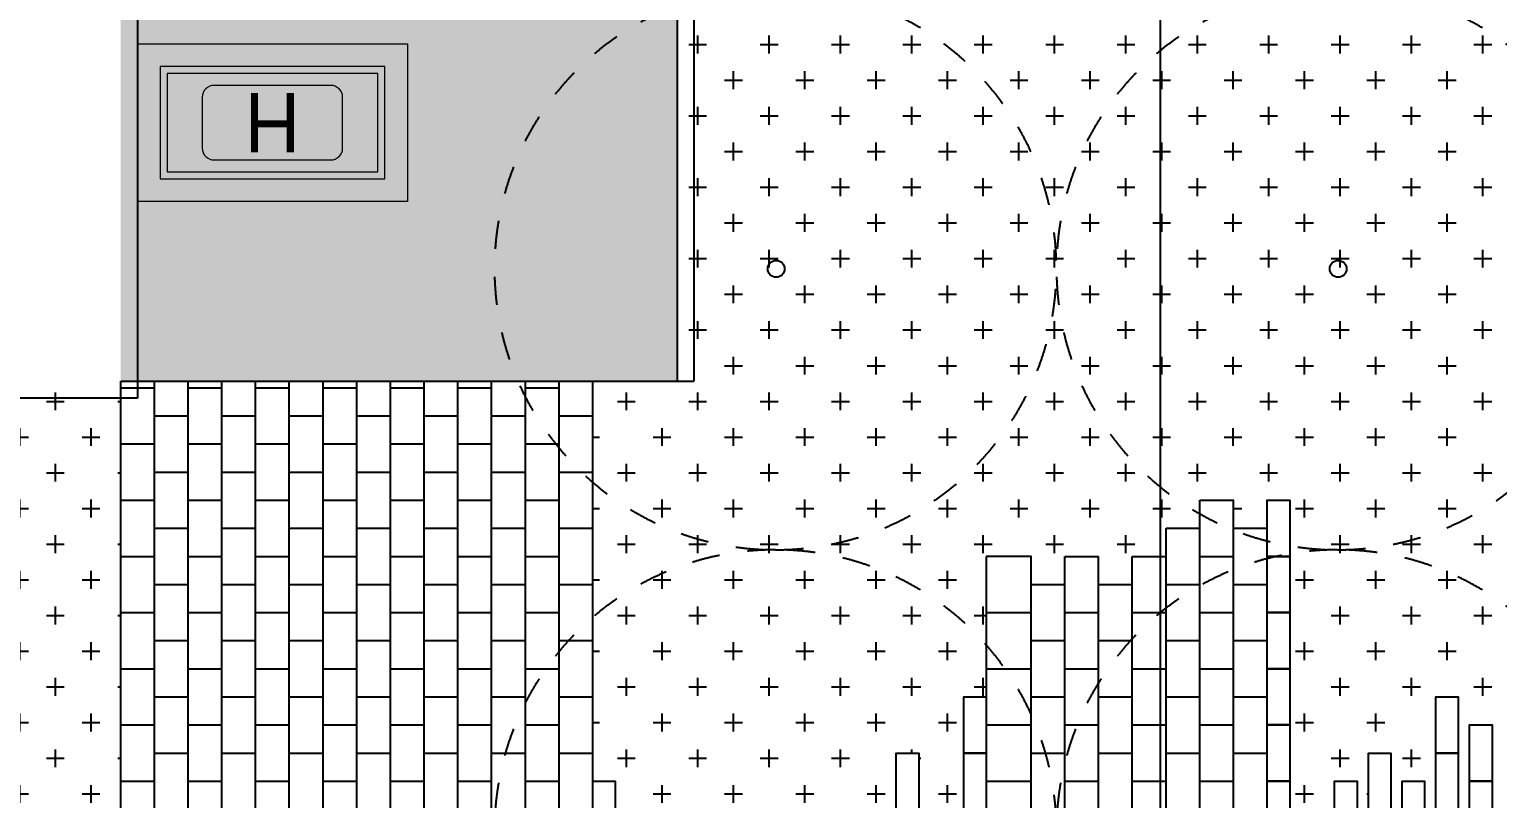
# Model space of a CAD drawing. Header units: millimetres. Extents: x -58335 to 291665, y -66693 to 213307.
# Drawn here: x 176841 to 189904, y 103191 to 110035 of the extents above; entities that cross this region are included whole.
import ezdxf
from ezdxf.enums import TextEntityAlignment as Align

# ---------------------------------------------------------------- set-up
doc = ezdxf.new("R2010")
doc.units = ezdxf.units.MM
doc.header["$LTSCALE"] = 1000
doc.linetypes.add('X-SITE$0$Dashed', pattern=[10, 5, -5])
doc.layers.add('-----31 Base Plan', color=8, linetype='Continuous', lineweight=0)
for name, color, linetype in [('X-SITE$0$# 레벨계획 PLOT', 212, 'Continuous'), ('X-SITE$0$-MY-계획선', 253, 'Continuous'), ('X-SITE$0$-MY-녹지', 254, 'Continuous'), ('X-SITE$0$-MY-보조선', 253, 'Continuous'), ('X-SITE$0$-MY-포장Hatch', 254, 'Continuous'), ('X-SITE$0$-MY-포장선', 254, 'Continuous')]:
    doc.layers.add(name, color=color, linetype=linetype)
doc.layers.add('X-SITE$0$1. 지열-천공', color=1, linetype='Continuous', plot=False)
doc.layers.add('X-SITE$0$NOPLOT', color=193, linetype='Continuous', plot=False)
doc.styles.add('ELEC', font='')
doc.styles.get('ELEC').set_extended_font_data('Dotum')
pattern_1 = [(0, (-29382.5, 14650.24), (317.5, 317.5), [158.75, -476.25]), (90, (-29303.13, 14570.87), (-317.5, 317.5), [158.75, -476.25])]
pattern_2 = [(0, (-13126707.96, 452592), (0, 609.6), []), (90, (-13126707.96, 452592), (-609.6, 609.6), [609.6, -609.6])]

# ---------------------------------------------------------------- blocks, each defined once
blk = doc.blocks.new('X-SITE$0$A$Cf6841d34')
blk.add_lwpolyline([(100, 0), (-100, 0), (-100, 500), (100, 500)], close=True)
blk = doc.blocks.new('X-SITE$0$240910_L-1F')
at = {"layer": 'X-SITE$0$-MY-녹지'}
h = blk.add_hatch(dxfattribs=at)
h.set_pattern_fill('CROSS', color=256, scale=50, style=2)
h.set_pattern_definition(pattern_1)
h.paths.add_polyline_path([(153221, 125655), (153221, 121555), (152471, 121555), (152471, 117997), (152671, 117997), (152671, 116497), (152771, 116497), (152771, 117747), (152971, 117747), (152971, 116247), (153071, 116247), (153071, 117497), (153271, 117497), (153271, 115997), (153371, 115997), (153371, 117747), (153571, 117747), (153571, 116247), (153671, 116247), (153671, 117497), (153871, 117497), (153871, 115997), (153971, 115997), (153971, 117247), (154171, 117247), (154171, 116247), (154271, 116247), (154271, 117497), (154471, 117497), (154471, 115997), (154571, 115997), (154571, 117747), (154771, 117747), (154771, 116247), (154871, 116247), (154871, 117497), (155071, 117497), (155071, 115997), (155171, 115997), (155171, 118247), (155371, 118247), (155371, 116247), (155471, 116247), (155471, 117497), (155671, 117497), (155671, 116497), (155771, 116497), (155771, 118747), (155971, 118747), (155971, 119997), (156371, 119997), (156371, 119747), (156671, 119747), (156671, 119997), (156971, 119997), (156971, 119747), (157271, 119747), (157271, 119997), (157371, 119997), (157371, 125655)])
h = blk.add_hatch(dxfattribs=at)
h.set_pattern_fill('CROSS', color=256, scale=50, style=2)
h.set_pattern_definition(pattern_1)
h.paths.add_polyline_path([(153221, 125655), (153221, 121555), (152471, 121555), (152471, 117997), (152671, 117997), (152671, 116497), (152771, 116497), (152771, 117747), (152971, 117747), (152971, 116247), (153071, 116247), (153071, 117497), (153271, 117497), (153271, 115997), (153371, 115997), (153371, 117747), (153571, 117747), (153571, 116247), (153671, 116247), (153671, 117497), (153871, 117497), (153871, 115997), (153971, 115997), (153971, 117247), (154171, 117247), (154171, 116247), (154271, 116247), (154271, 117497), (154471, 117497), (154471, 115997), (154571, 115997), (154571, 117747), (154771, 117747), (154771, 116247), (154871, 116247), (154871, 117497), (155071, 117497), (155071, 115997), (155171, 115997), (155171, 118247), (155371, 118247), (155371, 116247), (155471, 116247), (155471, 117497), (155671, 117497), (155671, 116497), (155771, 116497), (155771, 118747), (155971, 118747), (155971, 119997), (156371, 119997), (156371, 119747), (156671, 119747), (156671, 119997), (156971, 119997), (156971, 119747), (157271, 119747), (157271, 119997), (157371, 119997), (157371, 125655)])
h = blk.add_hatch(dxfattribs=at)
h.set_pattern_fill('CROSS', color=256, scale=50, style=2)
h.set_pattern_definition(pattern_1)
h.paths.add_polyline_path([(159871, 116997), (159971, 116997), (159971, 118747), (160171, 118747), (160171, 117247), (160271, 117247), (160271, 118497), (160471, 118497), (160471, 116497), (160571, 116497), (160571, 118247), (160771, 118247), (160771, 116247), (160871, 116247), (160871, 118997), (161071, 118997), (161071, 116497), (161171, 116497), (161171, 118247), (161371, 118247), (161371, 116247), (161471, 116247), (161471, 118497), (161671, 118497), (161671, 116497), (161771, 116497), (161771, 117747), (161971, 117747), (161971, 116247), (162071, 116247), (162071, 117997), (162271, 117997), (162271, 116497), (162371, 116497), (162371, 118747), (162571, 118747), (162571, 116247), (162671, 116247), (162671, 118997), (162871, 118997), (162871, 116497), (162971, 116497), (162971, 118747), (163171, 118747), (163171, 117247), (163271, 117247), (163271, 119997), (163471, 119997), (163471, 117497), (163571, 117497), (163571, 117247), (163671, 117251), (163671, 121251), (163871, 121251), (163871, 120997), (164171, 120997), (164171, 121247), (164471, 121247), (164471, 121497), (164771, 121497), (164771, 121247), (165071, 121247), (165071, 120997), (165371, 120997), (165371, 121247), (165671, 121247), (165671, 120997), (166071, 120997), (166071, 117997), (165971, 117997), (165971, 117916), (165971, 117747), (166271, 117747), (166271, 118997), (166471, 118997), (166471, 117997), (166571, 117997), (166571, 119247), (166771, 119247), (166771, 117747), (166871, 117747), (166871, 118997), (167071, 118997), (167071, 117997), (167171, 117997), (167171, 118247), (167371, 118247), (167371, 117247), (167471, 117247), (167471, 118497), (167671, 118497), (167671, 117997), (167771, 117997), (167771, 118247), (167971, 118247), (167971, 117747), (168071, 117747), (168071, 117997), (168271, 117997), (168271, 116997), (168371, 116997), (168371, 118247), (168571, 118247), (168571, 117247), (168671, 117247), (168671, 117997), (168871, 117997), (168871, 116997), (168971, 116997), (168971, 118747), (169171, 118747), (169171, 116747), (169271, 116747), (169271, 117997), (169471, 117997), (169471, 116997), (169571, 116997), (169571, 118247), (169771, 118247), (169771, 116747), (169871, 116747), (169871, 117997), (170071, 117997), (170071, 117497), (170171, 117497), (170171, 118247), (170371, 118247), (170371, 117247), (170471, 117247), (170471, 117997), (170671, 117997), (170671, 117497), (170771, 117497), (170771, 118247), (170971, 118247), (170971, 117247), (171071, 117247), (171071, 118497), (171271, 118497), (171271, 116997), (171371, 116997), (171371, 118247), (171571, 118247), (171571, 117247), (171671, 117247), (171671, 118997), (171871, 118997), (171871, 117497), (171971, 117497), (171971, 118747), (172171, 118747), (172171, 117747), (172271, 117747), (172271, 118497), (172471, 118497), (172471, 117997), (172500, 117997), (172500, 125655), (157371, 125655), (157371, 119997), (157571, 119997), (157571, 120247), (157871, 120247), (157871, 120497), (158171, 120497), (158171, 120247), (158471, 120247), (158471, 120497), (158671, 120497), (158671, 117497), (158771, 117497), (158771, 117747), (158971, 117747), (158971, 116747), (159071, 116747), (159071, 117997), (159271, 117997), (159271, 116997), (159371, 116997), (159371, 118247), (159571, 118247), (159571, 116747), (159671, 116747), (159671, 117997), (159871, 117997)])
h = blk.add_hatch(dxfattribs=at)
h.set_pattern_fill('CROSS', color=256, scale=50, style=2)
h.set_pattern_definition(pattern_1)
h.paths.add_polyline_path([(159871, 116997), (159971, 116997), (159971, 118747), (160171, 118747), (160171, 117247), (160271, 117247), (160271, 118497), (160471, 118497), (160471, 116497), (160571, 116497), (160571, 118247), (160771, 118247), (160771, 116247), (160871, 116247), (160871, 118997), (161071, 118997), (161071, 116497), (161171, 116497), (161171, 118247), (161371, 118247), (161371, 116247), (161471, 116247), (161471, 118497), (161671, 118497), (161671, 116497), (161771, 116497), (161771, 117747), (161971, 117747), (161971, 116247), (162071, 116247), (162071, 117997), (162271, 117997), (162271, 116497), (162371, 116497), (162371, 118747), (162571, 118747), (162571, 116247), (162671, 116247), (162671, 118997), (162871, 118997), (162871, 116497), (162971, 116497), (162971, 118747), (163171, 118747), (163171, 117247), (163271, 117247), (163271, 119997), (163471, 119997), (163471, 117497), (163571, 117497), (163571, 117247), (163671, 117251), (163671, 121251), (163871, 121251), (163871, 120997), (164171, 120997), (164171, 121247), (164471, 121247), (164471, 121497), (164771, 121497), (164771, 121247), (165071, 121247), (165071, 120997), (165371, 120997), (165371, 121247), (165671, 121247), (165671, 120997), (166071, 120997), (166071, 117997), (165971, 117997), (165971, 117916), (165971, 117747), (166271, 117747), (166271, 118997), (166471, 118997), (166471, 117997), (166571, 117997), (166571, 119247), (166771, 119247), (166771, 117747), (166871, 117747), (166871, 118997), (167071, 118997), (167071, 117997), (167171, 117997), (167171, 118247), (167371, 118247), (167371, 117247), (167471, 117247), (167471, 118497), (167671, 118497), (167671, 117997), (167771, 117997), (167771, 118247), (167971, 118247), (167971, 117747), (168071, 117747), (168071, 117997), (168271, 117997), (168271, 116997), (168371, 116997), (168371, 118247), (168571, 118247), (168571, 117247), (168671, 117247), (168671, 117997), (168871, 117997), (168871, 116997), (168971, 116997), (168971, 118747), (169171, 118747), (169171, 116747), (169271, 116747), (169271, 117997), (169471, 117997), (169471, 116997), (169571, 116997), (169571, 118247), (169771, 118247), (169771, 116747), (169871, 116747), (169871, 117997), (170071, 117997), (170071, 117497), (170171, 117497), (170171, 118247), (170371, 118247), (170371, 117247), (170471, 117247), (170471, 117997), (170671, 117997), (170671, 117497), (170771, 117497), (170771, 118247), (170971, 118247), (170971, 117247), (171071, 117247), (171071, 118497), (171271, 118497), (171271, 116997), (171371, 116997), (171371, 118247), (171571, 118247), (171571, 117247), (171671, 117247), (171671, 118997), (171871, 118997), (171871, 117497), (171971, 117497), (171971, 118747), (172171, 118747), (172171, 117747), (172271, 117747), (172271, 118497), (172471, 118497), (172471, 117997), (172500, 117997), (172500, 125655), (157371, 125655), (157371, 119997), (157571, 119997), (157571, 120247), (157871, 120247), (157871, 120497), (158171, 120497), (158171, 120247), (158471, 120247), (158471, 120497), (158671, 120497), (158671, 117497), (158771, 117497), (158771, 117747), (158971, 117747), (158971, 116747), (159071, 116747), (159071, 117997), (159271, 117997), (159271, 116997), (159371, 116997), (159371, 118247), (159571, 118247), (159571, 116747), (159671, 116747), (159671, 117997), (159871, 117997)])
h = blk.add_hatch(dxfattribs=at)
h.set_pattern_fill('CROSS', color=256, scale=50, style=2)
h.set_pattern_definition(pattern_1)
h.paths.add_polyline_path([(147671, 116997), (147971, 116997), (147971, 117247), (148271, 117247), (148271, 121555), (144838, 121555), (144441, 117615), (147671, 117615)])
edge = h.paths.add_edge_path()
edge.add_arc((489686, 88930), 346415, 176.6513, 177.28649)
edge.add_line((143659, 105330), (147671, 105330))
edge.add_line((147671, 105330), (147671, 109165))
edge.add_line((147671, 109165), (143863, 109165))
h = blk.add_hatch(dxfattribs=at)
h.set_pattern_fill('CROSS', color=256, scale=50, style=2)
h.set_pattern_definition(pattern_1)
h.paths.add_polyline_path([(147671, 116997), (147971, 116997), (147971, 117247), (148271, 117247), (148271, 121555), (144838, 121555), (144441, 117615), (147671, 117615)])
edge = h.paths.add_edge_path()
edge.add_arc((489686, 88930), 346415, 176.6513, 177.28649)
edge.add_line((143659, 105330), (147671, 105330))
edge.add_line((147671, 105330), (147671, 109165))
edge.add_line((147671, 109165), (143863, 109165))
at = {"layer": 'X-SITE$0$-MY-포장Hatch'}
h = blk.add_hatch(dxfattribs=at)
h.set_pattern_fill('AR-B816', color=256, scale=3)
h.set_pattern_definition(pattern_2)
h.paths.add_polyline_path([(64121, 168105), (64121, 163955), (148271, 163955), (148271, 121555), (153221, 121555), (153221, 168105)])
h = blk.add_hatch(dxfattribs=at)
h.set_pattern_fill('AR-B816', color=256, scale=3)
h.set_pattern_definition(pattern_2)
h.paths.add_polyline_path([(64121, 168105), (64121, 163955), (148271, 163955), (148271, 121555), (153221, 121555), (153221, 168105)])
at = {"layer": 'X-SITE$0$# 레벨계획 PLOT'}
blk.add_line((157521, 105330), (157521, 168255), dxfattribs=at)
blk.add_line((157521, 105330), (157521, 168255), dxfattribs=at)
at = {"layer": 'X-SITE$0$-MY-계획선'}
for points in [[(64121, 168105), (153221, 168105), (153221, 121555)], [(64971, 168105), (153221, 168105), (153221, 121555)]]:
    blk.add_lwpolyline(points, dxfattribs=at)
for points in [[(158671, 117497), (158471, 117497), (158471, 120497), (158671, 120497)], [(158671, 117497), (158471, 117497), (158471, 120497), (158671, 120497)], [(155971, 119997), (155971, 117497), (156371, 117497), (156371, 119997)], [(155971, 119997), (155971, 117497), (156371, 117497), (156371, 119997)]]:
    blk.add_lwpolyline(points, close=True, dxfattribs=at)
at = {"layer": 'X-SITE$0$-MY-보조선'}
blk.add_line((148271, 121555), (153371, 121555), dxfattribs=at)
blk.add_line((148271, 121555), (153371, 121555), dxfattribs=at)
for points in [[(64122, 168255), (153371, 168255), (153371, 121555)], [(64971, 168255), (153371, 168255), (153371, 121555)]]:
    blk.add_lwpolyline(points, dxfattribs=at)
at = {"layer": 'X-SITE$0$-MY-포장선'}
for p, q in [((148271, 111747), (148271, 121555)), ((148271, 111747), (148271, 121555)), ((148571, 111747), (148571, 121555)), ((148571, 111747), (148571, 121555)), ((148871, 111997), (148871, 121555)), ((148871, 111997), (148871, 121555)), ((149171, 111997), (149171, 121555)), ((149171, 111997), (149171, 121555)), ((149471, 112247), (149471, 121555)), ((149471, 112247), (149471, 121555)), ((149771, 111997), (149771, 121555)), ((149771, 111997), (149771, 121555)), ((150071, 112247), (150071, 121555)), ((150071, 112247), (150071, 121555)), ((150371, 111997), (150371, 121555)), ((150371, 111997), (150371, 121555)), ((150671, 112247), (150671, 121555)), ((150671, 112247), (150671, 121555)), ((150971, 111997), (150971, 121555)), ((150971, 111997), (150971, 121555)), ((151271, 112247), (151271, 121555)), ((151271, 112247), (151271, 121555)), ((151571, 111997), (151571, 121555)), ((151571, 111997), (151571, 121555)), ((151871, 111247), (151871, 121555)), ((151871, 111247), (151871, 121555)), ((152171, 109247), (152171, 121555)), ((152171, 109247), (152171, 121555)), ((152471, 105255), (152471, 121555)), ((152471, 105255), (152471, 121555)), ((157871, 106497), (157871, 120497)), ((157871, 106497), (157871, 120497)), ((158171, 106247), (158171, 120497)), ((158171, 106247), (158171, 120497)), ((158471, 105997), (158471, 120497)), ((158471, 105997), (158471, 120497)), ((157571, 105255), (157571, 120247)), ((157571, 105255), (157571, 120247)), ((156671, 105255), (156671, 119997)), ((156671, 105255), (156671, 119997)), ((156971, 105255), (156971, 119997)), ((156971, 105255), (156971, 119997)), ((157271, 105255), (157271, 119997)), ((157271, 105255), (157271, 119997)), ((156371, 105255), (156371, 119747)), ((156371, 105255), (156371, 119747))]:
    blk.add_line(p, q, dxfattribs=at)
for points in [[(148271, 121497), (148571, 121497)], [(148271, 121497), (148571, 121497)], [(148871, 121497), (149171, 121497)], [(148871, 121497), (149171, 121497)], [(149471, 121497), (149771, 121497)], [(149471, 121497), (149771, 121497)], [(150071, 121497), (150371, 121497)], [(150071, 121497), (150371, 121497)], [(150671, 121497), (150971, 121497)], [(150671, 121497), (150971, 121497)], [(151271, 121497), (151571, 121497)], [(151271, 121497), (151571, 121497)], [(151871, 121497), (152171, 121497)], [(151871, 121497), (152171, 121497)], [(148571, 121247), (148871, 121247)], [(148571, 121247), (148871, 121247)], [(149171, 121247), (149471, 121247)], [(149171, 121247), (149471, 121247)], [(149771, 121247), (150071, 121247)], [(149771, 121247), (150071, 121247)], [(150371, 121247), (150671, 121247)], [(150371, 121247), (150671, 121247)], [(150971, 121247), (151271, 121247)], [(150971, 121247), (151271, 121247)], [(151571, 121247), (151871, 121247)], [(151571, 121247), (151871, 121247)], [(152171, 121247), (152471, 121247)], [(152171, 121247), (152471, 121247)], [(148271, 120997), (148571, 120997)], [(148271, 120997), (148571, 120997)], [(148871, 120997), (149171, 120997)], [(148871, 120997), (149171, 120997)], [(149471, 120997), (149771, 120997)], [(149471, 120997), (149771, 120997)], [(150071, 120997), (150371, 120997)], [(150071, 120997), (150371, 120997)], [(150671, 120997), (150971, 120997)], [(150671, 120997), (150971, 120997)], [(151271, 120997), (151571, 120997)], [(151271, 120997), (151571, 120997)], [(151871, 120997), (152171, 120997)], [(151871, 120997), (152171, 120997)], [(148571, 120747), (148871, 120747)], [(148571, 120747), (148871, 120747)], [(149171, 120747), (149471, 120747)], [(149171, 120747), (149471, 120747)], [(149771, 120747), (150071, 120747)], [(149771, 120747), (150071, 120747)], [(150371, 120747), (150671, 120747)], [(150371, 120747), (150671, 120747)], [(150971, 120747), (151271, 120747)], [(150971, 120747), (151271, 120747)], [(151571, 120747), (151871, 120747)], [(151571, 120747), (151871, 120747)], [(152171, 120747), (152471, 120747)], [(152171, 120747), (152471, 120747)], [(148271, 120497), (148571, 120497)], [(148271, 120497), (148571, 120497)], [(148871, 120497), (149171, 120497)], [(148871, 120497), (149171, 120497)], [(149471, 120497), (149771, 120497)], [(149471, 120497), (149771, 120497)], [(150071, 120497), (150371, 120497)], [(150071, 120497), (150371, 120497)], [(150671, 120497), (150971, 120497)], [(150671, 120497), (150971, 120497)], [(151271, 120497), (151571, 120497)], [(151271, 120497), (151571, 120497)], [(151871, 120497), (152171, 120497)], [(151871, 120497), (152171, 120497)], [(157871, 120497), (158171, 120497)], [(157871, 120497), (158171, 120497)], [(148571, 120247), (148871, 120247)], [(148571, 120247), (148871, 120247)], [(149171, 120247), (149471, 120247)], [(149171, 120247), (149471, 120247)], [(149771, 120247), (150071, 120247)], [(149771, 120247), (150071, 120247)], [(150371, 120247), (150671, 120247)], [(150371, 120247), (150671, 120247)], [(150971, 120247), (151271, 120247)], [(150971, 120247), (151271, 120247)], [(151571, 120247), (151871, 120247)], [(151571, 120247), (151871, 120247)], [(152171, 120247), (152471, 120247)], [(152171, 120247), (152471, 120247)], [(157571, 120247), (157871, 120247)], [(157571, 120247), (157871, 120247)], [(158171, 120247), (158471, 120247)], [(158171, 120247), (158471, 120247)], [(148271, 119997), (148571, 119997)], [(148271, 119997), (148571, 119997)], [(148871, 119997), (149171, 119997)], [(148871, 119997), (149171, 119997)], [(149471, 119997), (149771, 119997)], [(149471, 119997), (149771, 119997)], [(150071, 119997), (150371, 119997)], [(150071, 119997), (150371, 119997)], [(150671, 119997), (150971, 119997)], [(150671, 119997), (150971, 119997)], [(151271, 119997), (151571, 119997)], [(151271, 119997), (151571, 119997)], [(151871, 119997), (152171, 119997)], [(151871, 119997), (152171, 119997)], [(156671, 119997), (156971, 119997)], [(156671, 119997), (156971, 119997)], [(157271, 119997), (157571, 119997)], [(157271, 119997), (157571, 119997)], [(157871, 119997), (158171, 119997)], [(157871, 119997), (158171, 119997)], [(148571, 119747), (148871, 119747)], [(148571, 119747), (148871, 119747)], [(149171, 119747), (149471, 119747)], [(149171, 119747), (149471, 119747)], [(149771, 119747), (150071, 119747)], [(149771, 119747), (150071, 119747)], [(150371, 119747), (150671, 119747)], [(150371, 119747), (150671, 119747)], [(150971, 119747), (151271, 119747)], [(150971, 119747), (151271, 119747)], [(151571, 119747), (151871, 119747)], [(151571, 119747), (151871, 119747)], [(152171, 119747), (152471, 119747)], [(152171, 119747), (152471, 119747)], [(156371, 119747), (156671, 119747)], [(156371, 119747), (156671, 119747)], [(156971, 119747), (157271, 119747)], [(156971, 119747), (157271, 119747)], [(157571, 119747), (157871, 119747)], [(157571, 119747), (157871, 119747)], [(158171, 119747), (158471, 119747)], [(158171, 119747), (158471, 119747)], [(148271, 119497), (148571, 119497)], [(148271, 119497), (148571, 119497)], [(148871, 119497), (149171, 119497)], [(148871, 119497), (149171, 119497)], [(149471, 119497), (149771, 119497)], [(149471, 119497), (149771, 119497)], [(150071, 119497), (150371, 119497)], [(150071, 119497), (150371, 119497)], [(150671, 119497), (150971, 119497)], [(150671, 119497), (150971, 119497)], [(151271, 119497), (151571, 119497)], [(151271, 119497), (151571, 119497)], [(151871, 119497), (152171, 119497)], [(151871, 119497), (152171, 119497)], [(155971, 119497), (156371, 119497)], [(155971, 119497), (156371, 119497)], [(156671, 119497), (156971, 119497)], [(156671, 119497), (156971, 119497)], [(157271, 119497), (157571, 119497)], [(157271, 119497), (157571, 119497)], [(157871, 119497), (158171, 119497)], [(157871, 119497), (158171, 119497)], [(148571, 119247), (148871, 119247)], [(148571, 119247), (148871, 119247)], [(149171, 119247), (149471, 119247)], [(149171, 119247), (149471, 119247)], [(149771, 119247), (150071, 119247)], [(149771, 119247), (150071, 119247)], [(150371, 119247), (150671, 119247)], [(150371, 119247), (150671, 119247)], [(150971, 119247), (151271, 119247)], [(150971, 119247), (151271, 119247)], [(151571, 119247), (151871, 119247)], [(151571, 119247), (151871, 119247)], [(152171, 119247), (152471, 119247)], [(152171, 119247), (152471, 119247)], [(156371, 119247), (156671, 119247)], [(156371, 119247), (156671, 119247)], [(156971, 119247), (157271, 119247)], [(156971, 119247), (157271, 119247)], [(157571, 119247), (157871, 119247)], [(157571, 119247), (157871, 119247)], [(158171, 119247), (158471, 119247)], [(158171, 119247), (158471, 119247)], [(148271, 118997), (148571, 118997)], [(148271, 118997), (148571, 118997)], [(148871, 118997), (149171, 118997)], [(148871, 118997), (149171, 118997)], [(149471, 118997), (149771, 118997)], [(149471, 118997), (149771, 118997)], [(150071, 118997), (150371, 118997)], [(150071, 118997), (150371, 118997)], [(150671, 118997), (150971, 118997)], [(150671, 118997), (150971, 118997)], [(151271, 118997), (151571, 118997)], [(151271, 118997), (151571, 118997)], [(151871, 118997), (152171, 118997)], [(151871, 118997), (152171, 118997)], [(155971, 118997), (156371, 118997)], [(155971, 118997), (156371, 118997)], [(156671, 118997), (156971, 118997)], [(156671, 118997), (156971, 118997)], [(157271, 118997), (157571, 118997)], [(157271, 118997), (157571, 118997)], [(157871, 118997), (158171, 118997)], [(157871, 118997), (158171, 118997)], [(148571, 118747), (148871, 118747)], [(148571, 118747), (148871, 118747)], [(149171, 118747), (149471, 118747)], [(149171, 118747), (149471, 118747)], [(149771, 118747), (150071, 118747)], [(149771, 118747), (150071, 118747)], [(150371, 118747), (150671, 118747)], [(150371, 118747), (150671, 118747)], [(150971, 118747), (151271, 118747)], [(150971, 118747), (151271, 118747)], [(151571, 118747), (151871, 118747)], [(151571, 118747), (151871, 118747)], [(152171, 118747), (152471, 118747)], [(152171, 118747), (152471, 118747)], [(156371, 118747), (156671, 118747)], [(156371, 118747), (156671, 118747)], [(156971, 118747), (157271, 118747)], [(156971, 118747), (157271, 118747)], [(157571, 118747), (157871, 118747)], [(157571, 118747), (157871, 118747)], [(158171, 118747), (158471, 118747)], [(158171, 118747), (158471, 118747)], [(148271, 118497), (148571, 118497)], [(148271, 118497), (148571, 118497)], [(148871, 118497), (149171, 118497)], [(148871, 118497), (149171, 118497)], [(149471, 118497), (149771, 118497)], [(149471, 118497), (149771, 118497)], [(150071, 118497), (150371, 118497)], [(150071, 118497), (150371, 118497)], [(150671, 118497), (150971, 118497)], [(150671, 118497), (150971, 118497)], [(151271, 118497), (151571, 118497)], [(151271, 118497), (151571, 118497)], [(151871, 118497), (152171, 118497)], [(151871, 118497), (152171, 118497)], [(155971, 118497), (156371, 118497)], [(155971, 118497), (156371, 118497)], [(156671, 118497), (156971, 118497)], [(156671, 118497), (156971, 118497)], [(157271, 118497), (157571, 118497)], [(157271, 118497), (157571, 118497)], [(157871, 118497), (158171, 118497)], [(157871, 118497), (158171, 118497)], [(148571, 118247), (148871, 118247)], [(148571, 118247), (148871, 118247)], [(149171, 118247), (149471, 118247)], [(149171, 118247), (149471, 118247)], [(149771, 118247), (150071, 118247)], [(149771, 118247), (150071, 118247)], [(150371, 118247), (150671, 118247)], [(150371, 118247), (150671, 118247)], [(150971, 118247), (151271, 118247)], [(150971, 118247), (151271, 118247)], [(151571, 118247), (151871, 118247)], [(151571, 118247), (151871, 118247)], [(152171, 118247), (152471, 118247)], [(152171, 118247), (152471, 118247)], [(156371, 118247), (156671, 118247)], [(156371, 118247), (156671, 118247)], [(156971, 118247), (157271, 118247)], [(156971, 118247), (157271, 118247)], [(157571, 118247), (157871, 118247)], [(157571, 118247), (157871, 118247)], [(158171, 118247), (158471, 118247)], [(158171, 118247), (158471, 118247)], [(148271, 117997), (148571, 117997)], [(148271, 117997), (148571, 117997)], [(148871, 117997), (149171, 117997)], [(148871, 117997), (149171, 117997)], [(149471, 117997), (149771, 117997)], [(149471, 117997), (149771, 117997)], [(150071, 117997), (150371, 117997)], [(150071, 117997), (150371, 117997)], [(150671, 117997), (150971, 117997)], [(150671, 117997), (150971, 117997)], [(151271, 117997), (151571, 117997)], [(151271, 117997), (151571, 117997)], [(151871, 117997), (152171, 117997)], [(151871, 117997), (152171, 117997)], [(155971, 117997), (156371, 117997)], [(155971, 117997), (156371, 117997)], [(156671, 117997), (156971, 117997)], [(156671, 117997), (156971, 117997)], [(157271, 117997), (157571, 117997)], [(157271, 117997), (157571, 117997)], [(157871, 117997), (158171, 117997)], [(157871, 117997), (158171, 117997)]]:
    blk.add_lwpolyline(points, dxfattribs=at)
for p in [(158571, 119997), (158571, 119997), (158571, 119497), (158571, 119497), (158571, 118997), (158571, 118997), (158571, 118497), (158571, 118497), (155871, 118247), (155871, 118247), (160071, 118247), (160071, 118247), (158571, 117997), (158571, 117997), (160371, 117997), (160371, 117997), (155271, 117747), (155271, 117747), (155871, 117747), (155871, 117747), (159471, 117747), (159471, 117747), (160071, 117747), (160071, 117747), (152571, 117497), (152571, 117497), (158571, 117497), (158571, 117497), (159171, 117497), (159171, 117497), (159771, 117497), (159771, 117497), (160371, 117497), (160371, 117497)]:
    blk.add_blockref('X-SITE$0$A$Cf6841d34', p, dxfattribs=at)
blk = doc.blocks.new('X-SITE$0$천공')
at = {"layer": 'X-SITE$0$1. 지열-천공', "linetype": 'X-SITE$0$Dashed', "ltscale": 0.05}
blk.add_lwpolyline([(-2500, 0, -1), (2500, 0, -1), (-2500, 0)], format="xyb", dxfattribs=at)
at = {"layer": 'X-SITE$0$1. 지열-천공', "ltscale": 10}
blk.add_circle((0, -6), 75, dxfattribs=at)
blk = doc.blocks.new('X-SITE$0$지열천공')
at = {"layer": 'X-SITE$0$1. 지열-천공', "rotation": 89.99999999999999}
for p in [(133125, -40700, 0), (138125, -40700, 0), (133125, -45700, 0), (138125, -45700, 0)]:
    blk.add_blockref('X-SITE$0$천공', p, dxfattribs=at)
blk = doc.blocks.new('X-SITE$0$A$Cb01e2b22')
at = {"layer": '-----31 Base Plan'}
for points in [[(2400, 0), (0, 0), (0, 1400), (2400, 1400)], [(2200, 1200), (200, 1200), (200, 200), (2200, 200)], [(2137, 1137), (263, 1137), (263, 263), (2137, 263)]]:
    blk.add_lwpolyline(points, close=True, dxfattribs=at)
blk.add_lwpolyline([(1718, 1032), (682, 1032, 0.414214), (576, 926), (576, 474, 0.414214), (682, 368), (1718, 368, 0.414214), (1824, 474), (1824, 926, 0.414214)], format="xyb", close=True, dxfattribs=at)
at = {"layer": '-----31 Base Plan', "style": 'ELEC'}
blk.add_text('H', height=526, rotation=180, dxfattribs=at).set_placement((1200, 700), align=Align.MIDDLE)

msp = doc.modelspace()

# ---------------------------------------------------------------- linework, layer by layer
at = {"layer": 'X-SITE$0$NOPLOT'}
msp.add_lwpolyline([(174178, 106743.3, 0.0027012), (173847.4, 103015), (177053.6, 103015), (177053.6, 94415), (173239.2, 94415, 0.0026992), (173042, 90680), (181753.6, 90680), (181753.6, 28305), (144153.6, 28305), (144153.6, 76505), (135603.6, 76505), (135603.6, 34455), (49503.6, 34455), (49503.6, 77155), (91703.6, 77155), (91703.6, 149455), (177803.6, 149455), (177803.6, 106755), (174179.2, 106755)], format="xyb", dxfattribs=at)

# ---------------------------------------------------------------- block references
at = {"layer": '-----31 Base Plan'}
msp.add_blockref('X-SITE$0$A$Cb01e2b22', (177803.6, 108505), dxfattribs=at)
msp.add_blockref('X-SITE$0$A$Cb01e2b22', (177803.6, 108505), dxfattribs=at)
msp.add_blockref('X-SITE$0$A$Cb01e2b22', (177803.6, 108505), dxfattribs=at)
msp.add_blockref('X-SITE$0$240910_L-1F', (29382.5, -14650.2))
at = {"layer": 'X-SITE$0$1. 지열-천공'}
msp.add_blockref('X-SITE$0$지열천공', (50353.6, 148605), dxfattribs=at)

doc.saveas('drawing.dxf')
